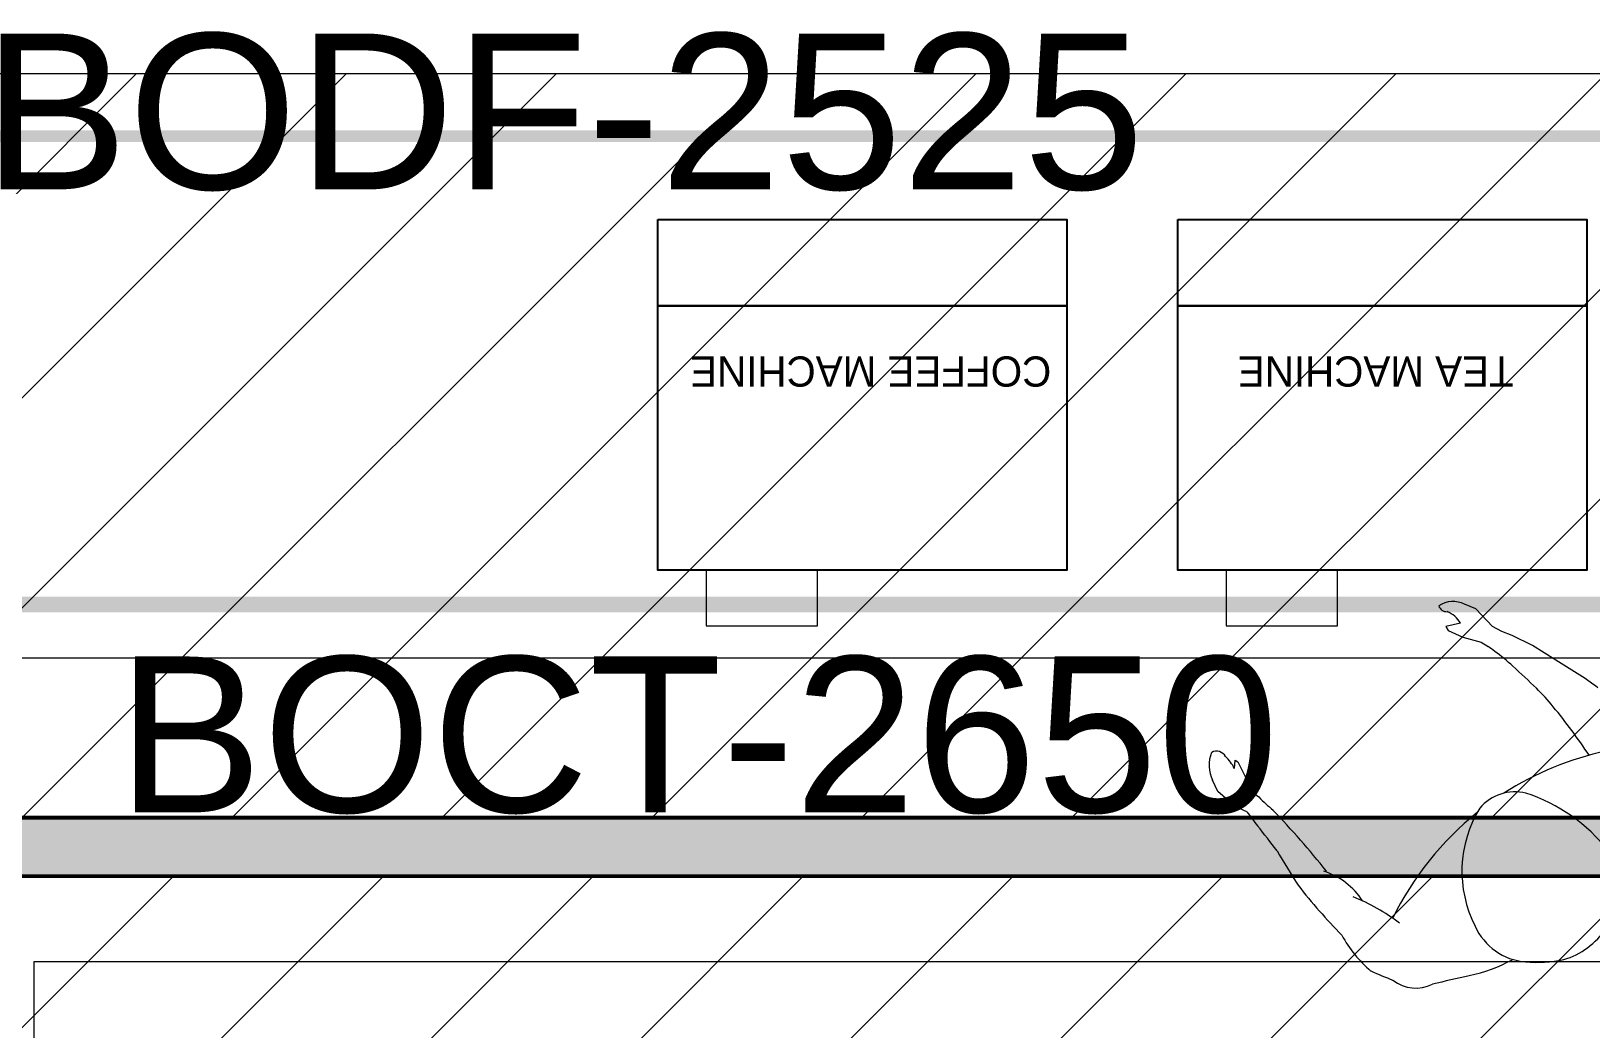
# Model space of a CAD drawing. Header units: millimetres. Extents: x -81374 to 485233, y -39075 to 157313.
# Drawn here: x 51213 to 53215, y 23630 to 24911 of the extents above; entities that cross this region are included whole.
import ezdxf
from ezdxf.enums import TextEntityAlignment as Align

# ---------------------------------------------------------------- set-up
doc = ezdxf.new("R2010")
doc.units = ezdxf.units.MM
doc.layers.add('ceiling', color=7, linetype='Continuous', lineweight=5, true_color=0x560d91)
doc.layers.add('LinearLight', color=7, linetype='Continuous', lineweight=5, true_color=0xb41f08)
for name, color, linetype, lineweight in [('DRAIN PIPE', 76, 'Continuous', 30), ('G-IMPT', 8, 'Continuous', 5), ('SW - EQUIPMENT', 2, 'Continuous', 5), ('VRF -COPPER PIPE', 4, 'Continuous', 9)]:
    doc.layers.add(name, color=color, linetype=linetype, lineweight=lineweight)
for name, color, linetype in [('EL-LED STRIP LIGHT', 1, 'Continuous'), ('F1', 191, 'Continuous'), ('HATCH', 8, 'Continuous'), ('Hatch 01_UC', 7, 'Continuous'), ('M-HVAC-ELEPTICAL DUCT', 6, 'Continuous')]:
    doc.layers.add(name, color=color, linetype=linetype)
doc.styles.add('612_IB', font='GOTHIC.TTF')
doc.styles.get("Standard").update_dxf_attribs({"font": 'arial.ttf'})
pattern_1 = [(225, (86411.17, 39444.27), (134.70384, -134.70384), [])]

# ---------------------------------------------------------------- blocks, each defined once
blk = doc.blocks.new('floor plan 1')
at = {"layer": 'G-IMPT', "color": 8, "ltscale": 500}
for p, q in [((5397.7, -62984.2, 0), (5412.5, -62990.8, 0)), ((5412.5, -62990.8, 0), (5434.9, -63010.2, 0)), ((5389.9, -63009.1, 0), (5382, -63003.2, 0)), ((5399.6, -63029.3, 0), (5389.9, -63009.1, 0)), ((5434.9, -63010.2, 0), (5441.4, -63024.7, 0)), ((5409, -63048.4, 0), (5399.6, -63029.3, 0)), ((5412.7, -63050.3, 0), (5409, -63048.4, 0)), ((5413.3, -63039.6, 0), (5412.7, -63050.3, 0)), ((3321.6, -63181.5), (8888, -63181.5)), ((5001, -63178.6, 0), (5031, -63197.8, 0)), ((5031, -63197.8, 0), (5056.9, -63210.6, 0)), ((5056.9, -63210.6, 0), (5070.3, -63215.8, 0)), ((5096.8, -63201.9, 0), (5088, -63196.2, 0)), ((5120.4, -63208.4, 0), (5096.8, -63201.9, 0)), ((5139.2, -63216.8, 0), (5120.4, -63208.4, 0)), ((5070.3, -63215.8, 0), (5082.2, -63222.1, 0)), ((5082.2, -63222.1, 0), (5103.5, -63244.8, 0)), ((5123.3, -63226.4, 0), (5142.1, -63222, 0)), ((5142.1, -63222, 0), (5139.2, -63216.8, 0)), ((5423.9, -63222.8, 0), (5281.1, -63222.8, 0)), ((5281.1, -63222.8, 0), (5281.1, -63294.2, 0)), ((5423.9, -63294.2, 0), (5423.9, -63222.8, 0)), ((6091.5, -63222.8, 0), (5948.7, -63222.8, 0)), ((5948.7, -63222.8, 0), (5948.7, -63294.2, 0)), ((6091.5, -63294.2, 0), (6091.5, -63222.8, 0)), ((5103.5, -63244.8, 0), (5118.2, -63250.5, 0)), ((5486, -63294.2, 0), (4961, -63294.2, 0)), ((4961, -63294.2, 0), (4961, -63744.2, 0)), ((4961, -63633.5, 0), (4961, -63294.2, 0)), ((4961, -63294.2, 0), (5486, -63294.2, 0)), ((5281.1, -63294.2, 0), (5423.9, -63294.2, 0)), ((5486, -63744.2, 0), (5486, -63294.2, 0)), ((5486, -63294.2, 0), (5486, -63633.5, 0)), ((6153.6, -63294.2, 0), (5628.6, -63294.2, 0)), ((5628.6, -63294.2, 0), (5628.6, -63744.2, 0)), ((5628.6, -63633.5, 0), (5628.6, -63294.2, 0)), ((5628.6, -63294.2, 0), (6153.6, -63294.2, 0)), ((5948.7, -63294.2, 0), (6091.5, -63294.2, 0)), ((6153.6, -63744.2, 0), (6153.6, -63294.2, 0)), ((6153.6, -63294.2, 0), (6153.6, -63633.5, 0)), ((5486, -63633.5, 0), (4961, -63633.5, 0)), ((5486, -63633.5, 0), (4961, -63633.5, 0)), ((4961, -63744.2, 0), (4961, -63633.5, 0)), ((4961, -63633.5, 0), (5486, -63633.5, 0)), ((5486, -63633.5, 0), (5486, -63744.2, 0)), ((6153.6, -63633.5, 0), (5628.6, -63633.5, 0)), ((6153.6, -63633.5, 0), (5628.6, -63633.5, 0)), ((5628.6, -63744.2, 0), (5628.6, -63633.5, 0)), ((5628.6, -63633.5, 0), (6153.6, -63633.5, 0)), ((6153.6, -63633.5, 0), (6153.6, -63744.2, 0)), ((4961, -63744.2, 0), (5486, -63744.2, 0)), ((5486, -63744.2, 0), (4961, -63744.2, 0)), ((5628.6, -63744.2, 0), (6153.6, -63744.2, 0)), ((6153.6, -63744.2, 0), (5628.6, -63744.2, 0)), ((1386.7, -63931.5), (7261.7, -63931.5))]:
    blk.add_line(p, q, dxfattribs=at)
for centre, radius, start, end in [((4246.7, -58966.7, 0), 3904.2, 282.8048, 283.5158), ((5180.5, -62806.2, 0), 48.4, 52.3569, 116.1928), ((4413, -64689.4, 0), 2080.3, 66.6268, 67.4691), ((5025.4, -62960.4, 0), 169.5, 85.0936, 101.7527), ((5033.2, -62869.4, 0), 78.2, 24.187, 85.0936), ((5162, -62993.7, 0), 225.5, 102.8048, 117.8294), ((5130.4, -62905.8, 0), 165.9, 28.8827, 49.4303), ((5019.5, -62890.3, 0), 100.1, 106.6169, 146.1588), ((4689.3, -63395.4, 0), 817.5, 38.2048, 44.1735), ((4966.7, -62907.9, 0), 154.8, 328.4835, 27.0957), ((4846, -62667.4, 0), 406.5, 309.0307, 333.675), ((5351.6, -62647.2, 0), 245.1, 232.3086, 248.3324), ((5327.7, -62818.5, 0), 94, 212.9456, 251.9935), ((2889.3, -64408.3, 0), 2876, 30.8341, 31.8704), ((6204.8, -62181.1, 0), 1164.2, 218.6298, 223.7595), ((5109.2, -62795.8, 0), 223.5, 218.2199, 251.7738), ((9598.8, -59653.9, 0), 5360.8, 217.7273, 218.1606), ((5170.5, -63145.9, 0), 278.8, 35.4288, 40.1293), ((5053.2, -62949.8, 0), 59.9, 256.5431, 319.389), ((5234.4, -63143.3, 0), 203.5, 43.5127, 50.4814), ((4853.9, -62675.2, 0), 395.5, 281.989, 302.7016), ((5402.7, -63043.9, 0), 43.3, 337.5505, 26.4838), ((5443.3, -63031, 0), 1.11, 67.9521, 75.3776), ((5466.4, -63012.5, 0), 59.6, 206.9823, 225.769), ((5661.2, -62584.1, 0), 847.2, 213.9057, 219.1525), ((5436.5, -63048.3, 0), 13.6, 210.659, 296.7444), ((5220.7, -62942.8, 0), 279.1, 219.1525, 225.7346), ((5297.1, -62664.4, 0), 593.4, 233.829, 240.0616), ((5835.6, -62311.9, 0), 1160.1, 225.7346, 227.7774), ((5253.3, -62953.5, 0), 293.7, 227.7774, 233.6504), ((5240.8, -62970.5, 0), 272.6, 233.6504, 235.9048), ((5154.6, -63207.4, 0), 36.6, 211.4041, 246.9539), ((5133.1, -63221.7, 0), 32.4, 242.6631, 303.5748), ((5141.1, -63251.4, 0), 10.4, 14.9799, 94.5258)]:
    blk.add_arc(centre, radius, start, end, dxfattribs=at)
at = {"layer": 'G-IMPT', "color": 8, "ltscale": 500, "style": '612_IB'}
for s, p in [('TEA MACHINE', (5055, -63568.7, 0)), ('COFFEE MACHINE', (5648.5, -63568.7, 0))]:
    blk.add_text(s, height=38.754, dxfattribs=at).set_placement(p)
at = {"layer": 'G-IMPT', "color": 8, "ltscale": 500}
for rotation, p in [(359.9992, (39680.6, -4989.6, 0)), (359.9992, (35886.7, -10139.3, 0)), (270.0008, (28873.3, -20643.5, 0)), (359.9992, (11975.3, -26935.4, 0)), (359.9992, (15267.6, -26935.4, 0)), (359.9992, (26686.3, -26987.7, 0)), (270.0008, (15861.1, -28615, 0)), (89.9992, (23697.8, -33300.6, 0)), (89.9992, (23597.9, -35337.7, 0)), (89.9992, (23597.9, -37388.3, 0)), (359.9992, (13750.4, -37781.5, 0)), (89.9992, (23697.8, -40746.8, 0)), (89.9992, (23597.8, -44302.5, 0)), (89.9992, (23597.8, -46399.1, 0)), (89.9992, (23697.8, -48339.8, 0)), (89.9992, (23697.8, -54280, 0)), (359.9992, (27418.1, -55702.4, 0)), (89.9992, (9671.9, -65856.5, 0)), (359.9992, (4684.1, -67403.4, 0)), (359.9992, (8737.2, -67403.4, 0))]:
    blk.add_attdef('PARTITIONTYPE', text='', height=200, rotation=rotation, dxfattribs=at).set_placement(p, align=Align.MIDDLE_CENTER)

msp = doc.modelspace()

# ---------------------------------------------------------------- hatches: boundary and pattern name
at = {"layer": 'HATCH'}
h = msp.add_hatch(color=8, dxfattribs=at)
h.dxf.hatch_style = 1
edge = h.paths.add_edge_path(flags=16)
edge.add_arc((51082.8, 23076.1), 750, 450, 540)
edge.add_line((50332.8, 23076.1), (50332.8, 13716.5))
edge.add_arc((51082.8, 13716.5), 750, 180, 270)
edge.add_line((51082.8, 12966.5), (54782.5, 12966.5))
edge.add_arc((54782.5, 13716.5), 750, 270, 360)
edge.add_line((55532.5, 13716.5), (55532.5, 23076.1))
edge.add_arc((54782.5, 23076.1), 750, 360, 450)
edge.add_line((54782.5, 23826.1), (51082.8, 23826.1))
edge = h.paths.add_edge_path()
edge.add_arc((51082.8, 23076.1), 825, 450, 540)
edge.add_line((50257.8, 23076.1), (50257.8, 13716.5))
edge.add_arc((51082.8, 13716.5), 825, 180, 270)
edge.add_line((51082.8, 12891.5), (54782.5, 12891.5))
edge.add_arc((54782.5, 13716.5), 825, 270, 360)
edge.add_line((55607.5, 13716.5), (55607.5, 23076.1))
edge.add_arc((54782.5, 23076.1), 825, 360, 450)
edge.add_line((54782.5, 23901.1), (51082.8, 23901.1))
at = {"layer": 'Hatch 01_UC', "linetype": 'Continuous', "lineweight": 0, "transparency": 33554597}
h = msp.add_hatch(dxfattribs=at)
h.set_pattern_fill('ANSI31', color=8, scale=60, angle=180)
h.set_pattern_definition(pattern_1)
h.paths.add_polyline_path([(56014.8, 24856.1), (49282.8, 24856.1), (49282.8, 18559.3), (49282.8, 11934), (56251.6, 11934), (56251.6, 12466.5), (56584.1, 12466.5), (56584.1, 21441.1), (56022.8, 21441.1), (56022.8, 22506.1), (56582.5, 22506.1), (56582.5, 24856.1)])
edge = h.paths.add_edge_path(flags=16)
edge.add_ellipse((51082.8, 23076.1), major_axis=(825, 0), ratio=1, start_angle=90, end_angle=180)
edge.add_line((50257.8, 23076.1), (50257.8, 13716.5))
edge.add_ellipse((51082.8, 13716.5), major_axis=(825, 0), ratio=1, start_angle=180, end_angle=270)
edge.add_line((51082.8, 12891.5), (54782.5, 12891.5))
edge.add_ellipse((54782.5, 13716.5), major_axis=(825, 0), ratio=1, start_angle=270, end_angle=360)
edge.add_line((55607.5, 13716.5), (55607.5, 23076.1))
edge.add_ellipse((54782.5, 23076.1), major_axis=(825, 0), ratio=1, start_angle=0, end_angle=90)
edge.add_line((54782.5, 23901.1), (51082.8, 23901.1))
h = msp.add_hatch(dxfattribs=at)
h.set_pattern_fill('ANSI31', color=8, scale=60, angle=180)
h.set_pattern_definition(pattern_1)
edge = h.paths.add_edge_path(flags=16)
edge.add_arc((51082.8, 23076.1), 500, 450, 540)
edge.add_line((50582.8, 23076.1), (50582.8, 13716.5))
edge.add_arc((51082.8, 13716.5), 500, 180, 270)
edge.add_line((51082.8, 13216.5), (54782.5, 13216.5))
edge.add_arc((54782.5, 13716.5), 500, 270, 360)
edge.add_line((55282.5, 13716.5), (55282.5, 23076.1))
edge.add_arc((54782.5, 23076.1), 500, 360, 450)
edge.add_line((54782.5, 23576.1), (51082.8, 23576.1))
edge = h.paths.add_edge_path()
edge.add_ellipse((51082.8, 23076.1), major_axis=(750, 0), ratio=1, start_angle=90, end_angle=180)
edge.add_line((50332.8, 23076.1), (50332.8, 13716.5))
edge.add_ellipse((51082.8, 13716.5), major_axis=(750, 0), ratio=1, start_angle=180, end_angle=270)
edge.add_line((51082.8, 12966.5), (54782.5, 12966.5))
edge.add_ellipse((54782.5, 13716.5), major_axis=(750, 0), ratio=1, start_angle=270, end_angle=360)
edge.add_line((55532.5, 13716.5), (55532.5, 23076.1))
edge.add_ellipse((54782.5, 23076.1), major_axis=(750, 0), ratio=1, start_angle=0, end_angle=90)
edge.add_line((54782.5, 23826.1), (51082.8, 23826.1))

# ---------------------------------------------------------------- linework, layer by layer
at = {"layer": 'ceiling', "color": 8, "linetype": 'Continuous'}
msp.add_lwpolyline([(56014.8, 24856.1), (49282.8, 24856.1), (49282.8, 18559.3), (49282.8, 18559.3), (49282.8, 11934), (56251.6, 11934), (56251.6, 12466.5), (56584.1, 12466.5), (56584.1, 21441.1), (56022.8, 21441.1), (56022.8, 22506.1), (56582.5, 22506.1), (56582.5, 24856.1), (56014.8, 24856.1)], dxfattribs=at)
at = {"layer": 'DRAIN PIPE', "color": 76, "linetype": 'Continuous', "const_width": 20, "elevation": 0}
msp.add_lwpolyline([(54275.4, 24174.9), (50442.6, 24174.9), (50445.7, 21954.5)], dxfattribs=at)
at = {"layer": 'EL-LED STRIP LIGHT', "color": 1, "const_width": 15}
msp.add_lwpolyline([(49282.8, 24775.9), (56582.5, 24775.9)], dxfattribs=at)
at = {"layer": 'F1', "color": 8, "linetype": 'ByBlock', "ltscale": 500, "elevation": 0, "flags": 128}
for points in [[(52017.2, 24668.9), (52542.2, 24668.9), (52542.2, 24558.2), (52017.2, 24558.2)], [(52684.8, 24668.9), (53209.8, 24668.9), (53209.8, 24558.2), (52684.8, 24558.2)], [(52017.2, 24558.2), (52542.2, 24558.2), (52542.2, 24218.9), (52017.2, 24218.9)], [(52684.8, 24558.2), (53209.8, 24558.2), (53209.8, 24218.9), (52684.8, 24218.9)]]:
    msp.add_lwpolyline(points, close=True, dxfattribs=at)
at = {"layer": 'LinearLight', "color": 8, "const_width": 5}
for points in [[(51082.8, 23901.1, 0.414214), (50257.8, 23076.1), (50257.8, 13716.5, 0.414214), (51082.8, 12891.5), (54782.5, 12891.5, 0.414214), (55607.5, 13716.5), (55607.5, 23076.1, 0.414214), (54782.5, 23901.1)], [(51082.8, 23826.1, 0.414214), (50332.8, 23076.1), (50332.8, 13716.5, 0.414214), (51082.8, 12966.5), (54782.5, 12966.5, 0.414214), (55532.5, 13716.5), (55532.5, 23076.1, 0.414214), (54782.5, 23826.1)]]:
    msp.add_lwpolyline(points, format="xyb", close=True, dxfattribs=at)
at = {"layer": 'SW - EQUIPMENT', "color": 8, "ltscale": 500}
for p, q in [((52017.2, 24558.2, 0), (52542.2, 24558.2, 0)), ((52684.8, 24558.2, 0), (53209.8, 24558.2, 0))]:
    msp.add_line(p, q, dxfattribs=at)
at = {"layer": 'SW - EQUIPMENT', "color": 8, "ltscale": 500, "elevation": 0}
for points in [[(52542.2, 24668.9), (52017.2, 24668.9), (52017.2, 24218.9), (52542.2, 24218.9)], [(53209.8, 24668.9), (52684.8, 24668.9), (52684.8, 24218.9), (53209.8, 24218.9)], [(52079.3, 24218.9), (52079.3, 24147.4), (52222.1, 24147.4), (52222.1, 24218.9)], [(52746.9, 24218.9), (52746.9, 24147.4), (52889.7, 24147.4), (52889.7, 24218.9)]]:
    msp.add_lwpolyline(points, close=True, dxfattribs=at)
at = {"layer": 'VRF -COPPER PIPE', "color": 0}
msp.add_lwpolyline([(51216.7, 23716.6), (55161.8, 23716.6), (55161.8, 21279.9), (51216.7, 21279.9)], close=True, dxfattribs=at)

# ---------------------------------------------------------------- block references
at = {"linetype": 'Continuous', "rotation": 180}
msp.add_blockref('floor plan 1', (58170.8, -39075.4), dxfattribs=at)

# ---------------------------------------------------------------- texts
at = {"layer": 'M-HVAC-ELEPTICAL DUCT', "char_height": 200, "attachment_point": 1}
for s, insert in [('BODF-2525', (51151, 24907.8, 1198.1)), ('BOCT-2650', (51323.6, 24108.1, 1198.1))]:
    msp.add_mtext(s, dxfattribs=dict(at, insert=insert))

doc.saveas('drawing.dxf')
